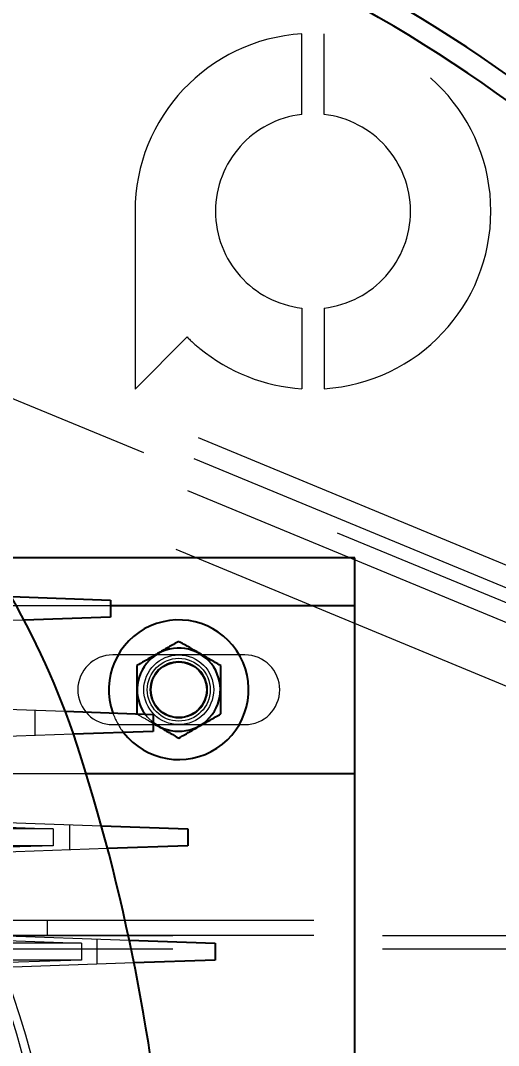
# Model space of a CAD drawing. Header units: millimetres. Extents: x 1293 to 41893, y 1011 to 26911.
# Drawn here: x 13537 to 13609.4, y 6702.2 to 6857.6 of the extents above; entities that cross this region are included whole.
import ezdxf

# ---------------------------------------------------------------- set-up
doc = ezdxf.new("R2010")
doc.units = ezdxf.units.MM
doc.header["$LTSCALE"] = 50
doc.linetypes.add('HIDDEN', pattern=[1.905, 1.27, -0.635])
doc.layers.add('CAPA_1', color=7, linetype='Continuous')
doc.styles.add('SLDTEXTSTYLE0', font='TXT', dxfattribs={"width": 0.75})
doc.dimstyles.new('SLDDIMSTYLE0', dxfattribs={"dimtxt": 100, "dimasz": 100, "dimexe": 0, "dimexo": 0.0625, "dimgap": 25, "dimtad": 2, "dimdec": 0, "dimlfac": 1.5, "dimrnd": 1e-09, "dimzin": 12, "dimdsep": 46, "dimtxsty": 'SLDTEXTSTYLE0', "dimsah": 1, "dimcen": 0.09, "dimadec": 0, "dimazin": 3, "dimtfac": 1, "dimtdec": 0, "dimtofl": 0, "dimtmove": 0, "dimatfit": 3, "dimfxl": 1, "dimfrac": 2, "dimtolj": 1, "dimtzin": 12, "dimarcsym": 0})

# ---------------------------------------------------------------- blocks, each defined once
blk = doc.blocks.new('_D_5')
at = {"layer": 'CAPA_1', "transparency": 16777216}
for p, q in [((11574.4, 7831.18), (17588.06, 7831.18)), ((17538.06, 7831.18), (17538.06, 4708.49)), ((16485.16, 4708.49), (17588.06, 4708.49))]:
    blk.add_line(p, q, dxfattribs=at)
for points in [[(17538.06, 7831.18), (17522.68, 7731.18), (17553.45, 7731.18)], [(17538.06, 4708.49), (17553.45, 4808.49), (17522.68, 4808.49)]]:
    blk.add_solid(points, dxfattribs=at)
at = {"layer": 'CAPA_1', "transparency": 16777216, "insert": (17409.15, 6122.06), "char_height": 100, "attachment_point": 1, "rotation": 90, "style": 'SLDTEXTSTYLE0'}
blk.add_mtext('4684', dxfattribs=at)
blk = doc.blocks.new('_D_15')
at = {"layer": 'CAPA_1', "transparency": 16777216}
for p, q in [((6530.12, 8742.38), (6530.12, 9415.65)), ((16745.16, 6492), (16745.16, 9415.65)), ((6530.12, 9365.65), (16745.16, 9365.65))]:
    blk.add_line(p, q, dxfattribs=at)
for points in [[(6530.12, 9365.65), (6630.12, 9350.26), (6630.12, 9381.03)], [(16745.16, 9365.65), (16645.16, 9381.03), (16645.16, 9350.26)]]:
    blk.add_solid(points, dxfattribs=at)
at = {"layer": 'CAPA_1', "transparency": 16777216, "insert": (11452.92, 9494.55), "char_height": 100, "attachment_point": 1, "style": 'SLDTEXTSTYLE0'}
blk.add_mtext('15323', dxfattribs=at)

msp = doc.modelspace()

# ---------------------------------------------------------------- linework, layer by layer
at = {"color": 1, "linetype": 'HIDDEN', "lineweight": 18}
for p, q in [((13579.649059, 6843.320003), (13579.649059, 6855.5398931)), ((13583.009059, 6843.320003), (13583.009059, 6855.5398931)), ((13475.9301193, 6830.7855382), (13649.0054871, 6759.0953735)), ((13475.2985726, 6827.6105382), (13645.8304871, 6756.9739064)), ((13554.3840611, 6828.6473195), (13554.3840611, 6801.7044181)), ((13643.7138204, 6755.5595949), (13474.8775414, 6825.4938715)), ((13474.3388204, 6822.7855382), (13620.4282681, 6762.2733076)), ((13472.5618699, 6813.8522048), (13632.0721537, 6747.7808819)), ((13579.649059, 6813.974636), (13579.649059, 6801.754746)), ((13583.009059, 6813.974636), (13583.009059, 6801.754746)), ((13562.2815665, 6809.6019234), (13554.3840611, 6801.7044181)), ((13550.6776182, 6768.8188715), (13198.8093608, 6768.8188715)), ((13537.5741433, 6766.6850718), (13504.5544776, 6765.5319997)), ((13571.0054871, 6761.4105382), (13551.0054871, 6761.4105382)), ((13513.5530287, 6753.9058775), (13543.8134905, 6752.8491589)), ((13539.2565318, 6749.1855224), (13539.2565318, 6753.0082914)), ((13551.0054871, 6750.8272048), (13571.0054871, 6750.8272048)), ((13545.067212, 6749.3884359), (13517.2748023, 6748.4179035)), ((13202.5015492, 6743.4188715), (13546.9854298, 6743.4188715)), ((13523.1410041, 6735.7090257), (13541.9798507, 6735.0511586)), ((13524.4147808, 6736.3768761), (13549.2839433, 6735.5084258)), ((13544.515083, 6731.8521891), (13544.515083, 6735.6749581)), ((13541.9798507, 6735.0511586), (13462.1715799, 6735.0511586)), ((13541.9798507, 6735.0511586), (13541.9798507, 6732.4759886)), ((13541.9798507, 6732.4759886), (13462.1715799, 6732.4759886)), ((13541.9798507, 6732.4759886), (13525.1369616, 6731.8878219)), ((13550.2150528, 6732.0512364), (13527.0683589, 6731.2429361)), ((13517.9601497, 6721.2035736), (13701.7155415, 6721.2035736)), ((13541.1351497, 6718.9262403), (13541.1351497, 6721.2035736)), ((13115.6268163, 6718.8595736), (13700.793483, 6718.8595736)), ((13517.9601497, 6718.9262403), (13702.3551053, 6718.9262403)), ((13532.5833954, 6718.9028174), (13553.5136966, 6718.1719152)), ((13546.2813298, 6717.7178253), (13450.8915725, 6717.7178253)), ((13531.2991247, 6718.2410154), (13546.2813298, 6717.7178253)), ((13546.2813298, 6717.7178253), (13546.2813298, 6715.1426552)), ((13548.6538506, 6714.5188558), (13548.6538506, 6718.3416248)), ((13115.6268163, 6716.8275736), (14253.7101497, 6716.8275736)), ((13546.2813298, 6715.1426552), (13452.9280008, 6715.1426552)), ((13546.2813298, 6715.1426552), (13532.678318, 6714.6676276)), ((13554.2279832, 6714.7135088), (13534.4490344, 6714.0228127))]:
    msp.add_line(p, q, dxfattribs=at)
at = {"color": 7, "linetype": 'Continuous', "lineweight": 25}
for p, q in [((13587.6721537, 6776.1188715), (13532.0598867, 6776.1188715)), ((13587.6721537, 6589.4522048), (13587.6721537, 6776.1188715)), ((13535.6244037, 6770.2434951), (13550.6776182, 6769.7178253)), ((13550.6776182, 6769.7178253), (13550.6776182, 6767.1426552)), ((13587.6721537, 6768.8188715), (13550.6776182, 6768.8188715)), ((13550.6776182, 6767.1426552), (13537.5741433, 6766.6850718)), ((13543.8134905, 6752.8491589), (13557.1198113, 6752.384492)), ((13557.1198113, 6752.384492), (13557.1198113, 6749.8093219)), ((13557.1198113, 6749.8093219), (13545.067212, 6749.3884359)), ((13546.9854298, 6743.4188715), (13587.6721537, 6743.4188715)), ((13549.2839433, 6735.5084258), (13562.3783625, 6735.0511586)), ((13562.3783625, 6735.0511586), (13562.3783625, 6732.4759886)), ((13562.3783625, 6732.4759886), (13550.2150528, 6732.0512364)), ((13553.5136966, 6718.1719152), (13566.5171301, 6717.7178253)), ((13566.5171301, 6717.7178253), (13566.5171301, 6715.1426552)), ((13566.5171301, 6715.1426552), (13554.2279832, 6714.7135088))]:
    msp.add_line(p, q, dxfattribs=at)
at = {"color": 1, "linetype": 'HIDDEN', "lineweight": 18, "flags": 128}
msp.add_lwpolyline([(13557.1198113, 6751.1564848), (13556.2666712, 6751.9634675), (13555.8971374, 6752.4271887)], dxfattribs=at)
at = {"color": 1, "linetype": 'HIDDEN', "lineweight": 18}
for centre, radius in [((13374.7434895, 6655.7635736), 168.6666667), ((13561.0054871, 6756.1188715), 5.2916667), ((13561.0054871, 6756.1188715), 4.7625), ((13561.0054871, 6756.1188715), 4.318)]:
    msp.add_circle(centre, radius, dxfattribs=at)
at = {"color": 7, "linetype": 'Continuous', "lineweight": 25}
msp.add_circle((13561.0054871, 6756.1188715), 4.2333333, dxfattribs=at)
for centre, radius, start, end in [((13474.3388204, 6656.1188715), 236.5083333, 43.705759264, 84.783170205), ((13474.3388204, 6656.1188715), 233.3333333, 42.883890132, 84.783170205), ((13427.8677901, 6708.8878742), 124, 17.568308631, 41.748413646), ((13561.0054871, 6756.1188715), 10.5833333, 217.661921307, 199.435475504), ((13561.0054871, 6756.1188715), 6.3026787, 231.938147423, 215.854727039), ((13260.0768228, 6655.7635736), 300, 3.820426343, 17.568308631)]:
    msp.add_arc(centre, radius, start, end, dxfattribs=at)
at = {"color": 1, "linetype": 'HIDDEN', "lineweight": 18}
for centre, radius, start, end in [((13581.329059, 6828.6473195), 26.9449979, 93.574666604, 180), ((13581.329059, 6828.6473195), 26.9449979, 273.574666604, 86.425333396), ((13581.329059, 6828.6473195), 14.768549, 96.531835031, 263.468164969), ((13581.329059, 6828.6473195), 14.768549, 276.531835031, 83.468164969), ((13573.6846179, 6820.143122), 15.5288908, 222.750883921, 232.385982961), ((13581.329059, 6828.6473195), 26.9449979, 230.546275361, 266.425333396), ((13551.0054871, 6756.1188715), 5.2916667, 90, 270), ((13571.0054871, 6756.1188715), 5.2916667, 270, 90), ((13561.0054871, 6756.1188715), 10.5833333, 199.43547458, 217.661921307), ((13374.7434895, 6655.7635736), 170, 326.870377703, 33.129622297)]:
    msp.add_arc(centre, radius, start, end, dxfattribs=at)
at = {"color": 7, "linetype": 'Continuous', "lineweight": 25}
for points, knots in [([(13561.0060459, 6763.4513275), (13560.7407321, 6763.2981664), (13559.957845, 6762.8462194), (13558.6098378, 6762.0680384), (13556.7244541, 6760.9796394), (13555.4220818, 6760.2278026), (13554.6554871, 6759.7852608)], [0, 0, 0, 0, 0.1280647744, 0.377893031, 0.6338190398, 1, 1, 1, 1]), ([(13567.3554871, 6759.7846155), (13566.8043943, 6760.1028638), (13565.6902575, 6760.7462619), (13564.0395293, 6761.699534), (13562.4615587, 6762.6107895), (13561.4941713, 6763.169442), (13561.0060459, 6763.4513275)], [0, 0, 0, 0, 0.2646061211, 0.5349506065, 0.7653448938, 1, 1, 1, 1]), ([(13554.6554871, 6759.7852608), (13554.6554871, 6759.1488552), (13554.6554871, 6757.862244), (13554.6554871, 6755.9560139), (13554.6554871, 6754.1338429), (13554.6554871, 6753.0167777), (13554.6554871, 6752.4531275)], [0, 0, 0, 0, 0.2646176718, 0.5349733347, 0.7653562273, 1, 1, 1, 1]), ([(13567.3554871, 6752.4524822), (13567.3554871, 6753.0888878), (13567.3554871, 6754.375499), (13567.3554871, 6756.2817291), (13567.3554871, 6758.1039002), (13567.3554871, 6759.2209653), (13567.3554871, 6759.7846155)], [0, 0, 0, 0, 0.2646176718, 0.5349733347, 0.7653562273, 1, 1, 1, 1]), ([(13557.1198113, 6751.0300153), (13557.4317031, 6750.8499022), (13558.2369148, 6750.3849039), (13559.5500386, 6749.6265936), (13560.5170118, 6749.0681803), (13561.0049282, 6748.7864156)], [0, 0, 0, 0, 0.238512325, 0.61576775763, 1, 1, 1, 1]), ([(13561.0049282, 6748.7864156), (13561.7715249, 6749.2289584), (13563.0604765, 6749.9730477), (13564.9452326, 6751.0610844), (13566.2940103, 6751.8397102), (13567.0901775, 6752.2993236), (13567.3554871, 6752.4524822)], [0, 0, 0, 0, 0.3661794341, 0.6156922034, 0.8719357593, 1, 1, 1, 1])]:
    msp.add_open_spline(points, degree=3, knots=knots, dxfattribs=at)
at = {"color": 1, "linetype": 'HIDDEN', "lineweight": 18}
msp.add_open_spline([(13554.6554871, 6752.4531275), (13555.2055489, 6752.1354746), (13556.0147995, 6751.6681439), (13556.8517506, 6751.1848166), (13557.1198113, 6751.0300153)], degree=3, knots=[0, 0, 0, 0, 0.6797175415, 1, 1, 1, 1], dxfattribs=at)

# ---------------------------------------------------------------- dimensions: what is measured, and where the dimension line sits
at = {"layer": 'CAPA_1'}
dim = msp.add_linear_dim(base=(16745.1618891, 9365.6463094), p1=(6530.1246702, 8678.8772747), p2=(16745.1618891, 6428.5014528), dimstyle='SLDDIMSTYLE0', dxfattribs=at)
dim.commit()
dim.dimension.update_dxf_attribs({"geometry": '_D_15', "text_midpoint": (11637.6432797, 9365.6463094), "dimtype": 160})
dim = msp.add_linear_dim(base=(17538.0605071, 4708.4929069), p1=(11510.8968592, 7831.1769069), p2=(16421.6646746, 4708.4929069), angle=90, dimstyle='SLDDIMSTYLE0', dxfattribs=at)
dim.commit()
dim.dimension.update_dxf_attribs({"geometry": '_D_5', "text_midpoint": (17538.0605071, 6269.8349069), "dimtype": 160})

doc.saveas('drawing.dxf')
